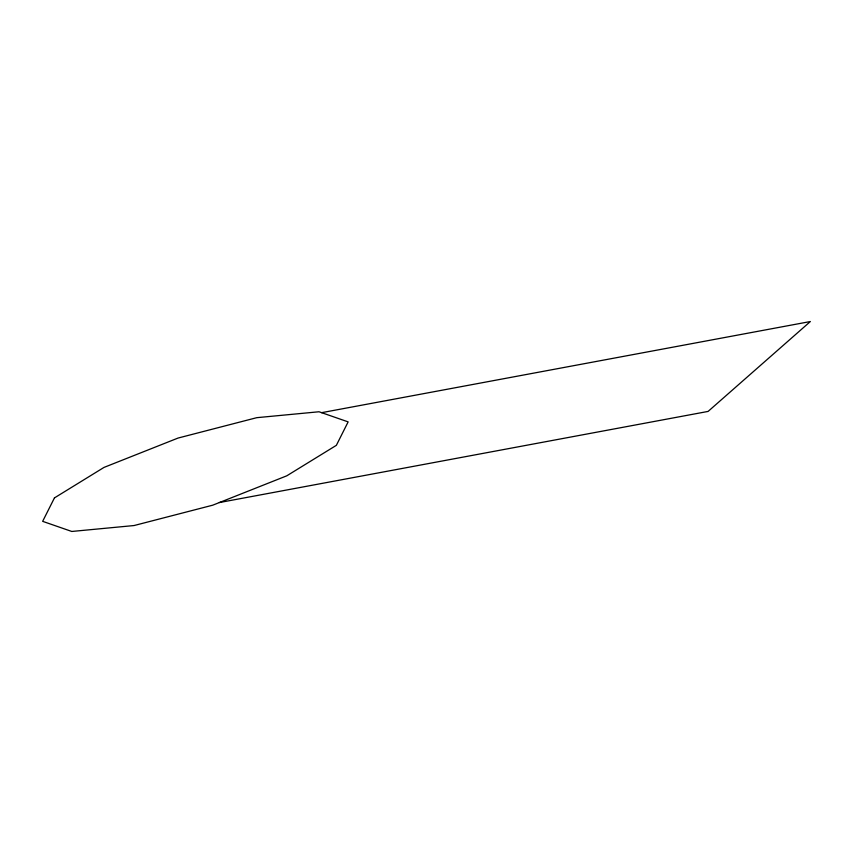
<?xml version="1.0" encoding="UTF-8"?>
<svg xmlns="http://www.w3.org/2000/svg" width="853" height="853" viewBox="0 0 853 853"><rect width="100%" height="100%" fill="white"/><g stroke="black" fill="none" stroke-linecap="round" stroke-linejoin="round"><path stroke-width="1.28" d="M321.613 412.671L810.35 321.538L708.097 411.423L219.36 502.556M54.443 497.907L42.65 521.343L71.791 531.462L134.049 525.544L212.749 505.179L286.789 475.814L336.359 445.33L348.141 421.883L319.011 411.764L256.753 417.682L178.053 438.058L104.002 467.412L54.443 497.907"/></g></svg>
